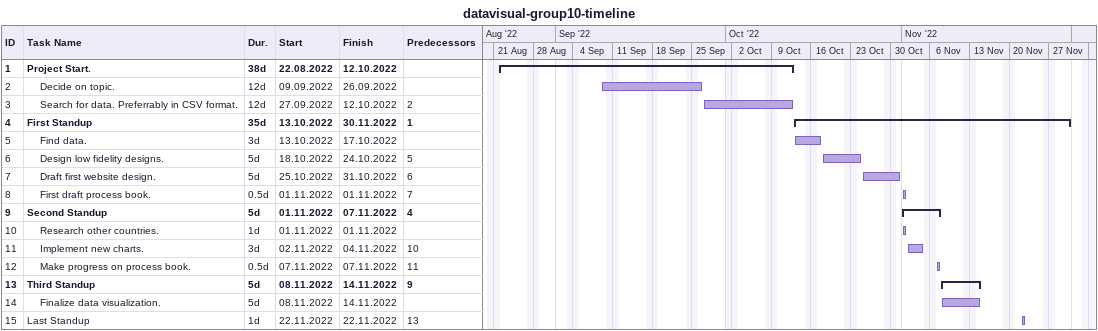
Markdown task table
datavisual-group10-timeline

| ID | Level | Task | Duration | Start | Finish | Predecessors |
|---|---|---|---|---|---|---|
| 1 | 1 | **Project Start.** | 38d | 2022-08-22 | 2022-10-12 |  |
| 2 | 2 | Decide on topic. | 12d | 2022-09-09 | 2022-09-26 |  |
| 3 | 2 | Search for data. Preferrably in CSV format. | 12d | 2022-09-27 | 2022-10-12 | 2 |
| 4 | 1 | **First Standup** | 35d | 2022-10-13 | 2022-11-30 | 1 |
| 5 | 2 | Find data. | 3d | 2022-10-13 | 2022-10-17 |  |
| 6 | 2 | Design low fidelity designs. | 5d | 2022-10-18 | 2022-10-24 | 5 |
| 7 | 2 | Draft first website design. | 5d | 2022-10-25 | 2022-10-31 | 6 |
| 8 | 2 | First draft process book. | 0.5d | 2022-11-01 | 2022-11-01 | 7 |
| 9 | 1 | **Second Standup** | 5d | 2022-11-01 | 2022-11-07 | 4 |
| 10 | 2 | Research other countries. | 1d | 2022-11-01 | 2022-11-01 |  |
| 11 | 2 | Implement new charts. | 3d | 2022-11-02 | 2022-11-04 | 10 |
| 12 | 2 | Make progress on process book. | 0.5d | 2022-11-07 | 2022-11-07 | 11 |
| 13 | 1 | **Third Standup** | 5d | 2022-11-08 | 2022-11-14 | 9 |
| 14 | 2 | Finalize data visualization. | 5d | 2022-11-08 | 2022-11-14 |  |
| 15 | 1 | Last Standup | 1d | 2022-11-22 | 2022-11-22 | 13 |
